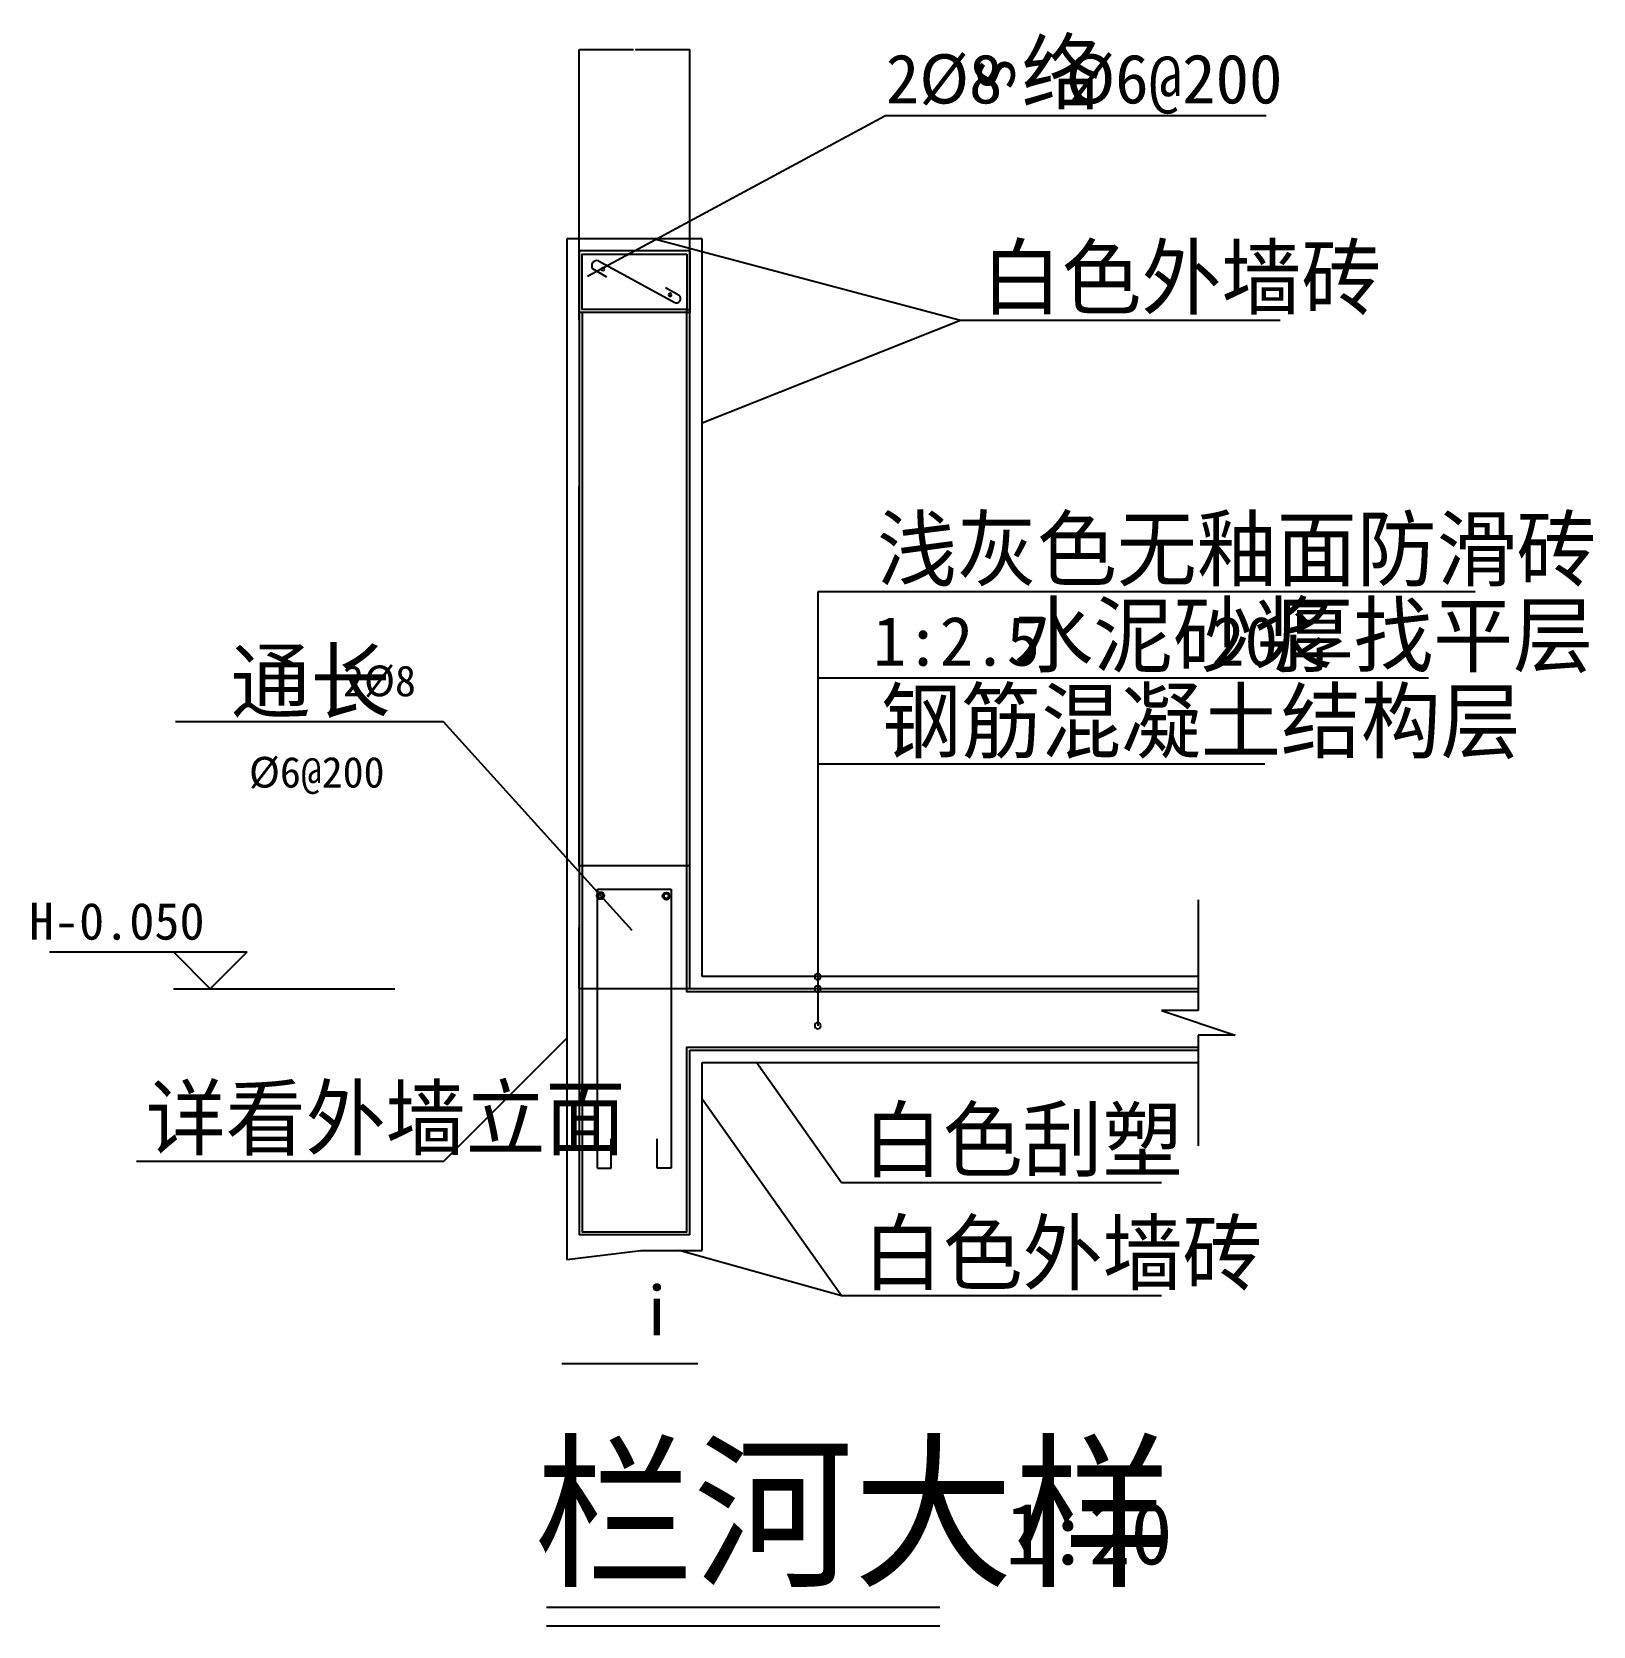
# Model space of a CAD drawing. Header units: metres. Extents: x -4090 to -1551, y 1014 to 3606.
import ezdxf

# ---------------------------------------------------------------- set-up
doc = ezdxf.new("R2010")
doc.units = ezdxf.units.M
for name, color, linetype in [('LM', 141, 'Continuous'), ('PUB_DIM', 3, 'Continuous'), ('PUB_TEXT', 7, 'Continuous'), ('PUB_WALL', 255, 'Continuous'), ('S_FLOOR', 2, 'Continuous'), ('S_SURFACE', 6, 'Continuous'), ('S_WALL', 255, 'Continuous')]:
    doc.layers.add(name, color=color, linetype=linetype)
doc.dimstyles.get("Standard").update_dxf_attribs({"dimtxt": 2.5, "dimasz": 2.5, "dimexe": 1.25, "dimexo": 0.625, "dimtad": 1, "dimcen": 2.5, "dimazin": 3, "dimtfac": 1, "dimtmove": 0, "dimatfit": 3})

# ---------------------------------------------------------------- blocks, each defined once
blk = doc.blocks.new('*D1')
for p, q in [((-3200, 3137.92), (-3200, 3577.92)), ((-3199.75, 3577.92), (-3111.5, 3577.92)), ((-3108.5, 3577.92), (-3020.25, 3577.92)), ((-3020, 3137.92), (-3020, 3577.92))]:
    blk.add_line(p, q)
at = {"layer": 'Defpoints'}
for p in [(-3200, 3577.92), (-3200, 3137.92), (-3020, 3137.92)]:
    blk.add_point(p, dxfattribs=at)
at = {"layer": 'PUB_DIM', "insert": (-3110, 3577.92), "char_height": 1, "attachment_point": 5}
blk.add_mtext('180', dxfattribs=at)
blk = doc.blocks.new('*D2')
for p, q in [((-3200, 3250), (-3200, 2867.45)), ((-3200.25, 2867.45), (-3200.5, 2867.45)), ((-3200, 2250), (-3200, 2867.45)), ((-3200, 2867.45), (-3200, 2867.45)), ((-3199.75, 2867.45), (-3199.5, 2867.45))]:
    blk.add_line(p, q)
at = {"layer": 'Defpoints'}
for p in [(-3200, 3250), (-3200, 2867.45), (-3200, 2250)]:
    blk.add_point(p, dxfattribs=at)
at = {"layer": 'PUB_DIM', "insert": (-3200, 2868.575), "char_height": 1, "attachment_point": 5}
blk.add_mtext('900', dxfattribs=at)
blk = doc.blocks.new('*D3')
for p, q in [((-3200, 2250), (-3200, 2150)), ((-3200.25, 2150), (-3200.5, 2150)), ((-3200, 2050), (-3200, 2150)), ((-3200, 2150), (-3200, 2150)), ((-3199.75, 2150), (-3199.5, 2150))]:
    blk.add_line(p, q)
at = {"layer": 'Defpoints'}
for p in [(-3200, 2250), (-3200, 2150), (-3200, 2050)]:
    blk.add_point(p, dxfattribs=at)
at = {"layer": 'PUB_DIM', "insert": (-3200, 2151.125), "char_height": 1, "attachment_point": 5}
blk.add_mtext('150', dxfattribs=at)
blk = doc.blocks.new('*D4')
for p, q in [((-3200, 3250), (-3200, 3200)), ((-3200.25, 3200), (-3200.5, 3200)), ((-3200, 3150), (-3200, 3200)), ((-3200, 3200), (-3200, 3200)), ((-3199.75, 3200), (-3199.5, 3200))]:
    blk.add_line(p, q)
at = {"layer": 'Defpoints'}
for p in [(-3200, 3250), (-3200, 3200), (-3200, 3150)]:
    blk.add_point(p, dxfattribs=at)
at = {"layer": 'PUB_DIM', "insert": (-3200, 3201.125), "char_height": 1, "attachment_point": 5}
blk.add_mtext('100', dxfattribs=at)

msp = doc.modelspace()

# ---------------------------------------------------------------- linework, layer by layer
for points in [[(-2613.74, 1043.84), (-3253.5, 1043.84)], [(-2613.74, 1013.56), (-3253.5, 1013.56)]]:
    msp.add_lwpolyline(points)
at = {"layer": 'LM'}
for p, q in [((-3856.43, 2484.55), (-3421.42, 2484.55)), ((-3421.42, 2484.55), (-3114.46, 2145.45))]:
    msp.add_line(p, q, dxfattribs=at)
at = {"layer": 'PUB_DIM'}
for p, q in [((-4061.71, 2110), (-3740, 2110)), ((-3860, 2110), (-3800, 2050)), ((-3800, 2050), (-3740, 2110)), ((-3860, 2050), (-3500, 2050))]:
    msp.add_line(p, q, dxfattribs=at)
msp.add_lwpolyline([(-3228.4, 1440.46), (-3006.96, 1440.46)], dxfattribs=at)
at = {"layer": 'PUB_WALL'}
msp.add_lwpolyline([(-3025, 3245), (-3025, 3155), (-3195, 3155), (-3195, 3245)], close=True, dxfattribs=at)
for points in [[(-3195, 3150), (-3195, 1655), (-3025, 1655), (-3025, 1955), (-2193.24, 1955)], [(-2193.24, 2045), (-3025, 2045), (-3025, 3155), (-3020, 3155)], [(-3020, 2250), (-3200, 2250)]]:
    msp.add_lwpolyline(points, dxfattribs=at)
at = {"layer": 'S_FLOOR'}
for p, q in [((-3020, 3250), (-3200, 3250)), ((-3200, 3150), (-3200, 3250)), ((-3020, 3250), (-3020, 3150)), ((-3020, 3150), (-3200, 3150)), ((-3200, 3150), (-3200, 2250)), ((-3020, 2250), (-3020, 3150)), ((-3020, 2250), (-3200, 2250)), ((-3200, 2250), (-3200, 1650)), ((-3020, 2050), (-3020, 2250)), ((-2193.24, 2050), (-3020, 2050)), ((-3020, 1950), (-2193.24, 1950)), ((-3020, 1650), (-3020, 1950)), ((-3020, 1650), (-3200, 1650))]:
    msp.add_line(p, q, dxfattribs=at)
at = {"layer": 'S_SURFACE'}
for p, q in [((-3186.33, 3209.01), (-2702.93, 3470)), ((-2082.93, 3470), (-2702.93, 3470)), ((-3000, 3270), (-3220, 3270)), ((-3220, 3270), (-3220, 3130)), ((-2580, 3137.15), (-3080, 3270)), ((-3000, 2070), (-3000, 3270)), ((-3155, 3207.6), (-3177.86, 3220.97)), ((-3168.44, 3233.79), (-3045.53, 3166.52)), ((-3037.24, 3177.82), (-3059.7, 3190.23)), ((-3220, 3130), (-3220, 1609.68)), ((-2580, 3137.15), (-3000, 2970)), ((-2060, 3137.15), (-2580, 3137.15)), ((-2811.94, 2695.5), (-2811.94, 1990)), ((-1742.59, 2695.5), (-2811.94, 2695.5)), ((-1818.95, 2555.5), (-2811.94, 2555.5)), ((-2085.17, 2415.5), (-2811.94, 2415.5)), ((-2193.24, 2194.67), (-2193.24, 2014.67)), ((-3020, 2050), (-3200, 2050)), ((-2193.24, 2070), (-3000, 2070)), ((-2193.24, 2014.67), (-2253.24, 2014.67)), ((-2253.24, 2014.67), (-2133.24, 1974.67)), ((-2193.24, 1974.67), (-2193.24, 1794.67)), ((-2133.24, 1974.67), (-2193.24, 1974.67)), ((-3420, 1770), (-3220, 1970)), ((-3000, 1930), (-2193.24, 1930)), ((-3000, 1624.68), (-3000, 1930)), ((-2773.24, 1734.48), (-2911.76, 1930)), ((-2773.24, 1550.6), (-3000, 1870.68)), ((-3920, 1770), (-3420, 1770)), ((-2253.24, 1734.48), (-2773.24, 1734.48)), ((-3220, 1609.68), (-3100, 1624.68)), ((-3100, 1624.68), (-3000, 1624.68)), ((-2773.24, 1550.6), (-3037.22, 1624.68)), ((-2253.24, 1550.6), (-2773.24, 1550.6))]:
    msp.add_line(p, q, dxfattribs=at)
for centre, radius, start, end in [((-3171.58, 3226.23), 8.19, 67.4, 219.92), ((-3161.61, 3220.53), 2.5, 0, 180), ((-3161.61, 3220.53), 2.5, 180, 0), ((-3052.46, 3178.76), 2.5, 0, 180), ((-3052.46, 3178.76), 2.5, 180, 0), ((-3042.07, 3172.68), 7.06, 240.68, 46.79), ((-2811.94, 2070), 5, 0, 180), ((-2811.94, 2070), 5, 180, 0), ((-2811.94, 2050), 5, 0, 180), ((-2811.94, 2050), 5, 180, 0), ((-2811.94, 1990), 5, 0, 180), ((-2811.94, 1990), 5, 180, 0)]:
    msp.add_arc(centre, radius, start, end, dxfattribs=at)
at = {"layer": 'S_WALL'}
for p, q in [((-3170.5, 1758.5), (-3170.5, 2212)), ((-3170.5, 2212), (-3050.66, 2212)), ((-3050.66, 2212), (-3050.66, 1758.5)), ((-3147.94, 1758.5), (-3147.94, 1806.07)), ((-3073.22, 1758.5), (-3073.22, 1806.07)), ((-3170.5, 1758.5), (-3147.94, 1758.5)), ((-3050.66, 1758.5), (-3073.22, 1758.5))]:
    msp.add_line(p, q, dxfattribs=at)
for centre, radius in [((-3165.3, 2201.51), 5.93), ((-3165.3, 2201.51), 3.93), ((-3058.43, 2200.91), 5.93), ((-3058.43, 2200.91), 3.93)]:
    msp.add_circle(centre, radius, dxfattribs=at)

# ---------------------------------------------------------------- texts
at = {"layer": 'PUB_DIM'}
for s, height, p in [('H-0.050', 60, (-4095.04, 2130)), ('i', 80, (-3100.9, 1486.69))]:
    msp.add_text(s, height=height, dxfattribs=at).set_placement(p)
at = {"layer": 'PUB_TEXT'}
for s, height, p in [('络', 100, (-2480.77, 3490)), ('2%%c8   ', 80, (-2701.31, 3490)), ('%%c6@200', 80, (-2409.05, 3490)), ('白色外墙砖', 100, (-2545.51, 3157.15)), ('浅灰色无釉面防滑砖', 100, (-2715.51, 2715.5)), ('水泥砂浆', 100, (-2493.91, 2575.5)), ('厚找平层', 100, (-2070.92, 2575.5)), ('1:2.5', 80, (-2722.41, 2575.5)), ('20', 80, (-2172.24, 2575.5)), ('通长', 100, (-3767, 2500.46)), ('2%%c8', 50, (-3584.12, 2525.89)), ('钢筋混凝土结构层', 100, (-2708.73, 2435.5)), ('%%c6@200', 50, (-3737.24, 2377.32)), ('详看外墙立面', 100, (-3904.88, 1790)), ('白色刮塑', 100, (-2738.75, 1754.48)), ('白色外墙砖', 100, (-2738.75, 1570.6)), ('栏河大样', 200, (-3273.86, 1098.5)), ('1:20', 100, (-2507.27, 1113.83))]:
    msp.add_text(s, height=height, dxfattribs=at).set_placement(p)
msp.add_text('s', height=80, rotation=90, dxfattribs=at).set_placement((-2492.09, 3510))

# ---------------------------------------------------------------- dimensions: what is measured, and where the dimension line sits
at = {"layer": 'PUB_DIM'}
dim = msp.add_linear_dim(base=(-3200, 3577.92), p1=(-3200, 3137.92), p2=(-3020, 3137.92), dimstyle='Standard', dxfattribs=at)
dim.commit()
dim.dimension.update_dxf_attribs({"geometry": '*D1', "text_midpoint": (-3110, 3577.92)})
for base, p1, p2, text, picture, middle in [((-3200, 2867.45), (-3200, 2250), (-3200, 3250), '900', '*D2', (-3200, 2868.575)), ((-3200, 3200), (-3200, 3250), (-3200, 3150), '100', '*D4', (-3200, 3201.125)), ((-3200, 2150), (-3200, 2050), (-3200, 2250), '150', '*D3', (-3200, 2151.125))]:
    dim = msp.add_linear_dim(base=base, p1=p1, p2=p2, text=text, dimstyle='Standard', dxfattribs=at)
    dim.commit()
    dim.dimension.update_dxf_attribs({"geometry": picture, "text_midpoint": middle})

doc.saveas('drawing.dxf')
